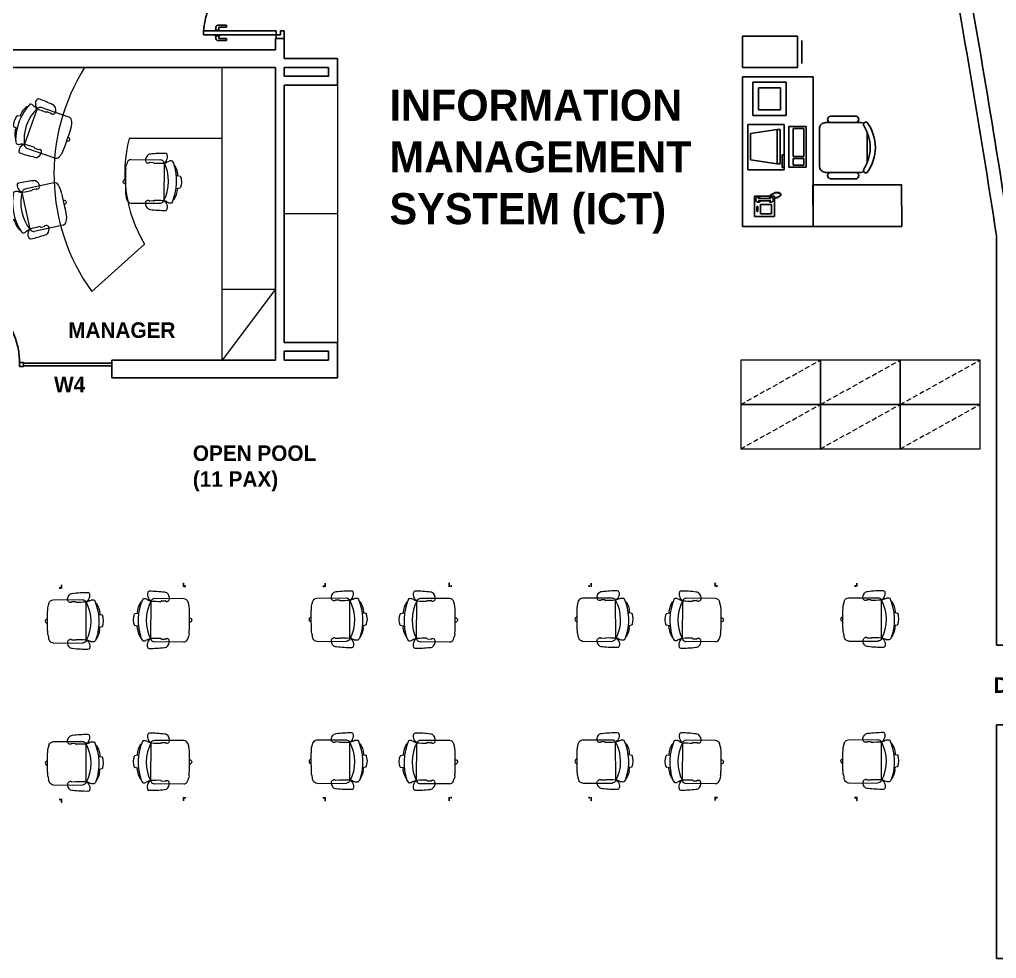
# Model space of a CAD drawing. Header units: inches. Extents: x 484217 to 497210, y -26946 to -21493.
# Drawn here: x 487297.5 to 487793.5, y -24038.3 to -23561.9 of the extents above; entities that cross this region are included whole.
import ezdxf

# ---------------------------------------------------------------- set-up
doc = ezdxf.new("R2010")
doc.units = ezdxf.units.IN
doc.header["$LTSCALE"] = 20
doc.header["$MEASUREMENT"] = 0
for name, pattern in [('DASHED', [0.75, 0.5, -0.25]), ('HIDDEN2', [0.1875, 0.125, -0.0625]), ('TRATTEGGIATA2', [9.525, 6.35, -3.175])]:
    doc.linetypes.add(name, pattern=pattern)
doc.layers.add('A-furniture', color=50, linetype='Continuous', lineweight=9)
doc.layers.add('I-ANNO-TEXT', color=7, linetype='Continuous', lineweight=18)
for name, color, linetype in [('furniture', 4, 'Continuous'), ('GLAZING', 4, 'Continuous'), ('I-DOORS', 104, 'Continuous'), ('I-FURN', 4, 'Continuous'), ('I-WALL-IN', 3, 'Continuous')]:
    doc.layers.add(name, color=color, linetype=linetype)
doc.styles.add('MICRO', font='')
doc.styles.get('MICRO').set_extended_font_data('MicrogrammaSSi', bold=True)

# ---------------------------------------------------------------- blocks, each defined once
blk = doc.blocks.new('A$C6A0E07C9')
at = {"layer": 'A-furniture'}
for p, q in [((-0.214, 0.272), (0.118, 0.288)), ((-0.012, 0.242), (-0.025, 0.242)), ((-0.011, 0.243), (-0.012, 0.242)), ((-0.008, 0.248), (-0.011, 0.243)), ((-0.011, 0.243), (-0.011, 0.243)), ((0.038, 0.251), (-0.003, 0.25)), ((0.042, 0.251), (0.045, 0.247)), ((0.045, 0.247), (0.046, 0.246)), ((0.046, 0.246), (0.048, 0.245)), ((0.048, 0.245), (0.048, 0.245)), ((0.159, 0.25), (0.179, -0.167)), ((-0.269, 0.177), (-0.266, 0.205)), ((0.315, 0.121), (0.306, 0.12)), ((0.313, 0.121), (0.347, 0.116)), ((0.315, 0.152), (0.319, 0.129)), ((0.351, 0.113), (0.36, 0.088)), ((-0.291, 0.02), (-0.289, 0.029)), ((-0.288, 0.01), (-0.291, 0.02)), ((-0.289, 0.029), (-0.284, 0.038)), ((-0.282, 0.002), (-0.288, 0.01)), ((-0.284, 0.038), (-0.276, 0.044)), ((-0.274, -0.003), (-0.282, 0.002)), ((-0.276, 0.044), (-0.267, 0.046)), ((0.364, 0.015), (0.358, -0.011)), ((0.36, 0.088), (0.366, 0.051)), ((0.366, 0.051), (0.364, 0.015)), ((-0.264, -0.004), (-0.274, -0.003)), ((0.311, -0.022), (0.322, -0.023)), ((0.32, -0.023), (0.355, -0.015)), ((0.355, -0.015), (0.356, -0.013)), ((0.356, -0.013), (0.358, -0.011)), ((-0.189, -0.217), (0.143, -0.2)), ((0.009, -0.176), (-0.004, -0.177)), ((0.009, -0.176), (0.009, -0.176)), ((0.01, -0.176), (0.009, -0.176)), ((0.013, -0.182), (0.01, -0.176)), ((0.059, -0.18), (0.018, -0.183)), ((0.063, -0.179), (0.066, -0.175)), ((0.066, -0.175), (0.067, -0.174)), ((0.067, -0.174), (0.069, -0.173)), ((0.069, -0.173), (0.069, -0.173)), ((0.296, -0.147), (0.284, -0.159))]:
    blk.add_line(p, q, dxfattribs=at)
for centre, radius, start, end in [((0.027, 0.278), 0.0792, 129.4999, 189.1152), ((0.007, 0.283), 0.0635, 94.0792, 117.5938), ((0.224, -0.892), 1.257, 92.3594, 100.1757), ((0.172, 0.345), 0.0192, 28.1256, 89.2436), ((0.121, 0.323), 0.0749, 330.3794, 24.513), ((0.594, -0.035), 0.893, 162.1203, 164.4323), ((-0.21, 0.223), 0.0487, 94.526, 161.0109), ((-0.022, 0.271), 0.0292, 192.0047, 264.4409), ((-0.004, 0.244), 0.00623, 84.8455, 131.3174), ((0.037, 0.241), 0.0101, 64.5281, 88.6391), ((0.001, 1.553), 1.309, 272.0899, 276.676), ((0.117, 0.241), 0.0463, 34.0902, 88.4441), ((0.149, 0.274), 0.0211, 279.8693, 313.3434), ((-0.249, 0.025), 0.471, 334.5973, 30.9732), ((0.17, 0.245), 0.0129, 130.1366, 158.0173), ((0.187, 0.181), 0.0779, 100.0525, 108.2672), ((0.108, 0.326), 0.0879, 309.6726, 333.0223), ((-1.125, 2.793), 2.849, 297.1157, 298.0695), ((-0.92, -0.013), 1.143, 14.0931, 15.0056), ((0.234, 0.223), 0.0597, 72.5282, 107.7011), ((0.195, 0.222), 0.0806, 25.5198, 45.5387), ((-0.301, 0.026), 0.614, 339.6108, 22.0467), ((0.128, 0.125), 0.189, 8.0925, 40.8276), ((0.182, 0.142), 0.452, 175.5289, 182.0991), ((72.219, 3.627), 72.574, 182.76527, 182.92488), ((0.31, 0.129), 0.0088, 301.088, 3.1667), ((0.347, 0.111), 0.00513, 22.8184, 91.0076), ((0.081, -0.062), 0.341, 182.481, 200.7553), ((0.116, -0.038), 0.211, 328.6962, 1.8079), ((0.318, -0.031), 0.00903, 2.1237, 63.3709), ((-0.186, -0.16), 0.0572, 202.8821, 266.1169), ((0.052, -0.207), 0.0792, 176.5782, 236.1936), ((0.002, -0.206), 0.0292, 101.2525, 173.6887), ((0.017, -0.177), 0.00623, 234.376, 280.848), ((0.058, -0.17), 0.0101, 277.0543, 301.1654), ((0.152, -1.479), 1.309, 89.0174, 93.6036), ((0.138, -0.155), 0.0449, 276.7939, 330.1521), ((0.172, -0.191), 0.0211, 52.3501, 85.8241), ((0.197, -0.155), 0.0211, 212.6602, 229.0352), ((0.163, -0.292), 0.122, 63.0548, 80.6357), ((0.136, -0.248), 0.0879, 32.6712, 56.0209), ((-0.92, -0.013), 1.143, 350.6964, 351.6126), ((0.149, -0.244), 0.0749, 341.1805, 35.314), ((0.324, 0.055), 0.26, 246.1539, 250.8174), ((0.249, -0.153), 0.0392, 254.2998, 275.9911), ((0.254, -0.14), 0.0518, 269.3553, 293.3788), ((0.031, -0.214), 0.0635, 248.0997, 271.6142), ((0.131, 0.976), 1.257, 265.5178, 273.334), ((0.202, -0.26), 0.0192, 276.4498, 337.5679)]:
    blk.add_arc(centre, radius, start, end, dxfattribs=at)
blk = doc.blocks.new('*U164')
at = {"layer": 'A-furniture'}
for p, q in [((2.5, -0.6), (2.5, 0)), ((3.3, -0.6), (0, -0.6)), ((0.8, -0.6), (0.8, -1.65)), ((1.992, -1.476), (2.525, -2.072))]:
    blk.add_line(p, q, dxfattribs=at)
at = {"layer": 'A-furniture', "linetype": 'HIDDEN2'}
blk.add_line((2.5, 0), (3.3, -0.6), dxfattribs=at)
at = {"layer": 'A-furniture'}
for centre, radius, start, end in [((1.189, -0.145), 1.554, 255.5214, 301.111), ((1.204, -0.234), 2.264, 237.868, 305.7215)]:
    blk.add_arc(centre, radius, start, end, dxfattribs=at)
for p, rotation in [((1.323, -1.428), 86.85652716130764), ((0.691, -2.585), 248.0226334994808), ((1.546, -2.651), 279.5773348211345)]:
    blk.add_blockref('A$C6A0E07C9', p, dxfattribs=dict(at, rotation=rotation))
blk = doc.blocks.new('1505774114')
for p, q in [((381, 1577, 616), (411, 1577, 616)), ((413, 1557, 26), (395, 1557, 26)), ((2781, 1557, 26), (2799, 1557, 26)), ((2813, 1577, 616), (2783, 1577, 616)), ((381, -23, 616), (411, -23, 616)), ((413, -3, 26), (395, -3, 26)), ((2781, -3, 26), (2799, -3, 26)), ((2813, -23, 616), (2783, -23, 616))]:
    blk.add_line(p, q)
at = {"extrusion": (1.22461e-16, 1, 0)}
for centre, radius in [((-381, 586, 1577), 10.5), ((-381, 586, 1577), 8.5), ((-2813, 586, 1577), 10.5), ((-2813, 586, 1577), 8.5)]:
    blk.add_circle(centre, radius, dxfattribs=at)
at = {"extrusion": (0, -1, 0)}
for centre, radius in [((381, 586, 23), 10.5), ((381, 586, 23), 8.5), ((2813, 586, 23), 10.5), ((2813, 586, 23), 8.5)]:
    blk.add_circle(centre, radius, dxfattribs=at)
blk = doc.blocks.new('glass doors- 900')
for p, q in [((387081, -15046), (387081, -14225)), ((387102, -15046), (387102, -14226)), ((387017, -14483), (387017, -14387)), ((387070, -14366), (387038, -14366)), ((387038, -14483), (387038, -14398)), ((387070, -14398), (387038, -14398)), ((387081, -14355), (387070, -14355)), ((387070, -14408), (387070, -14355)), ((387081, -14408), (387070, -14408)), ((387102, -14355), (387113, -14355)), ((387102, -14408), (387113, -14408)), ((387113, -14408), (387113, -14355)), ((387113, -14366), (387145, -14366)), ((387113, -14398), (387145, -14398)), ((387145, -14483), (387145, -14398)), ((387167, -14483), (387167, -14387)), ((387038, -14483), (387017, -14483)), ((387145, -14483), (387167, -14483)), ((387038, -15046), (387038, -15093)), ((387081, -15046), (387038, -15046)), ((387081, -15093), (387038, -15093)), ((387081, -15046), (387081, -15093)), ((387081, -15046), (387081, -15093)), ((387081, -15046), (387102, -15046)), ((387895, -15046), (387895, -15093)), ((387895, -15046), (387895, -15093)), ((387895, -15046), (387895, -15046)), ((387895, -15046), (387938, -15046)), ((387895, -15093), (387938, -15093)), ((387938, -15046), (387938, -15093))]:
    blk.add_line(p, q)
at = {"linetype": 'DASHED', "ltscale": 50}
blk.add_arc((387070, -15050), 825, 358.6028, 89.255, dxfattribs=at)
for centre, start, end in [((387038, -14387), 90, 180), ((387145, -14387), 0, 90)]:
    blk.add_arc(centre, 21.4, start, end)
blk = doc.blocks.new('door 1')
for p, q in [((86, 0), (0, 0)), ((0, -90), (0, 0)), ((86, -43), (86, 0)), ((814, 0), (900, 0)), ((814, -43), (814, 0)), ((900, -90), (900, 0)), ((43, -90), (0, -90)), ((86, -43), (43, -43)), ((43, -90), (43, -43)), ((43, -90), (43, -43)), ((43, -90), (43, -911)), ((43, -90), (86, -90)), ((86, -90), (86, -909)), ((814, -43), (857, -43)), ((857, -90), (857, -43)), ((857, -90), (857, -43)), ((857, -90), (900, -90)), ((857, -90), (857, -90)), ((-21, -652), (-21, -749)), ((0, -652), (-21, -652)), ((0, -652), (0, -738)), ((129, -652), (129, -738)), ((129, -652), (150, -652)), ((150, -652), (150, -749)), ((32, -738), (0, -738)), ((32, -770), (0, -770)), ((32, -727), (32, -781)), ((43, -727), (32, -727)), ((86, -727), (96, -727)), ((96, -727), (96, -781)), ((96, -738), (129, -738)), ((96, -770), (129, -770)), ((43, -781), (32, -781)), ((86, -781), (96, -781))]:
    blk.add_line(p, q)
at = {"linetype": 'DASHED', "ltscale": 50}
blk.add_arc((32, -86), 825, 270.745, 1.3972, dxfattribs=at)
for centre, start, end in [((0, -749), 180, 270), ((129, -749), 270, 0)]:
    blk.add_arc(centre, 21.4, start, end)
blk = doc.blocks.new('pivot door')
blk.add_line((-188253, -329835), (-188265, -329835))
at = {"layer": 'I-DOORS', "rotation": 180}
blk.add_blockref('door 1', (-188253, -329835), dxfattribs=at)
blk = doc.blocks.new('DESK4')
blk.add_lwpolyline([(34, -36), (34, 36), (0, 36), (0, -36)], close=True)
blk = doc.blocks.new('RECTANG')
for p, q in [((1, 1), (0, 1)), ((0, 1), (0, 0)), ((1, 0), (1, 1)), ((0, 0), (1, 0))]:
    blk.add_line(p, q)
blk = doc.blocks.new('IBMAT', base_point=(61, 306))
for p, q in [((75, 307), (75, 306)), ((81, 307), (75, 307)), ((81, 306), (81, 307))]:
    blk.add_line(p, q)
at = {"xscale": 21, "yscale": 17, "zscale": 21}
blk.add_blockref('RECTANG', (61, 306), dxfattribs=at)
blk = doc.blocks.new('KEYBOARD', base_point=(60, 294))
for p, xscale, yscale, zscale in [((60, 294), 19, 8, 19), ((61, 295), 13, 5, 13), ((75, 295), 3, 5, 3)]:
    blk.add_blockref('RECTANG', p, dxfattribs=dict(xscale=xscale, yscale=yscale, zscale=zscale))
blk = doc.blocks.new('A$C79A54892')
at = {"layer": 'furniture'}
for p, q in [((0.78, 1.2), (0.78, 1.71)), ((0.917, 1.8), (1.363, 1.8)), ((1.5, 1.71), (1.5, 1.641)), ((0.689, 1.264), (0.689, 1.646)), ((1.5, 1.641), (1.5, 1.2)), ((1.591, 1.264), (1.591, 1.646)), ((1.41, 1.11), (0.87, 1.11)), ((2.686, 0.855), (2.354, 0.855)), ((2.294, 0.795), (2.294, 0)), ((2.746, 0.795), (2.294, 0.795)), ((2.746, 0), (2.746, 0.795)), ((2.084, 0.629), (1.604, 0.629)), ((1.604, 0.629), (1.604, 0.149)), ((2.084, 0.149), (2.084, 0.629)), ((0.399, 0.443), (0.412, 0.484)), ((0.405, 0.491), (0.427, 0.499)), ((0.412, 0.506), (0.434, 0.513)), ((0.419, 0.52), (0.441, 0.527)), ((0.427, 0.535), (0.448, 0.542)), ((0.446, 0.552), (0.467, 0.559)), ((0.455, 0.427), (0.477, 0.434)), ((0.463, 0.542), (0.484, 0.549)), ((0.463, 0.441), (0.484, 0.448)), ((0.47, 0.527), (0.491, 0.535)), ((0.47, 0.455), (0.491, 0.463)), ((0.477, 0.513), (0.499, 0.52)), ((0.477, 0.499), (0.499, 0.506)), ((0.477, 0.484), (0.499, 0.491)), ((0.477, 0.47), (0.499, 0.477)), ((0.904, 0.542), (0.904, 0.498)), ((1.399, 0.542), (0.904, 0.542)), ((0.904, 0.498), (1.399, 0.498)), ((0.904, 0.498), (0.962, 0.116)), ((1.343, 0.116), (1.399, 0.498)), ((1.399, 0.498), (1.399, 0.542)), ((2.004, 0.549), (1.684, 0.549)), ((1.684, 0.549), (1.684, 0.229)), ((2.004, 0.229), (2.004, 0.549)), ((0.214, 0.39), (0.214, 0.39)), ((0.214, 0.356), (0.214, 0.356)), ((0.214, 0.323), (0.214, 0.323)), ((0.214, 0.289), (0.214, 0.289)), ((0.248, 0.39), (0.248, 0.39)), ((0.248, 0.356), (0.248, 0.356)), ((0.248, 0.323), (0.248, 0.323)), ((0.248, 0.289), (0.248, 0.289)), ((0.282, 0.39), (0.282, 0.39)), ((0.282, 0.356), (0.282, 0.356)), ((0.282, 0.323), (0.282, 0.323)), ((0.282, 0.289), (0.282, 0.289)), ((0.368, 0.228), (0.368, 0.408)), ((0.404, 0.228), (0.404, 0.408)), ((0.441, 0.398), (0.463, 0.405)), ((0.448, 0.412), (0.47, 0.419)), ((1.604, 0.149), (2.084, 0.149)), ((1.684, 0.229), (2.004, 0.229)), ((0.962, 0.116), (1.343, 0.116)), ((2.294, 0), (2.746, 0))]:
    blk.add_line(p, q, dxfattribs=at)
for centre, radius, start, end in [((1.14, 1.32), 0.6, 53.1301, 126.8699), ((1.14, 1.255), 0.589, 57.5758, 122.4242), ((0.806, 1.78), 0.0329, 143.3099, 302.0274), ((0.87, 1.71), 0.09, 152.4156, 180), ((1.474, 1.78), 0.0329, 237.9726, 36.6901), ((1.41, 1.71), 0.09, 0, 27.5844), ((0.734, 1.633), 0.0469, 9.2946, 163.7398), ((1.546, 1.633), 0.0469, 16.2602, 170.7054), ((0.734, 1.277), 0.0469, 196.2602, 350.7054), ((0.87, 1.2), 0.09, 180, 270), ((1.41, 1.2), 0.09, 270, 0), ((1.546, 1.277), 0.0469, 189.2946, 343.7398), ((0.386, 0.408), 0.0377, 298.4915, 241.5085), ((0.386, 0.228), 0.0377, 118.4915, 61.5085)]:
    blk.add_arc(centre, radius, start, end, dxfattribs=at)
for name, p, xscale, yscale, zscale, rotation in [('DESK4', (1.08, 1.02), 0.0299999999998839, 0.0299999999998839, 0.0299999999998839, 270.0000000003054), ('KEYBOARD', (1.445, 0.918), 0.03101538461544906, 0.03101538461544906, 0.03101538461544906, 180.0000000002476), ('IBMAT', (1.47, 0.603), 0.03101538461544906, 0.03101538461544906, 0.03101538461544906, 180.0000000002476), ('RECTANG', (0.438, 0.463), 0.2953901644145187, 0.2917466341033005, 0.2953901644145187, 180.0000000002573), ('RECTANG', (0.315, 0.418), 0.1350000000002516, 0.1575000000002935, 0.1350000000002516, 180.0000000002573), ('RECTANG', (0.287, 0.221), 0.07312500000013628, 0.01687500000003145, 0.07312500000013628, 180.0000000002573)]:
    blk.add_blockref(name, p, dxfattribs=dict(at, xscale=xscale, yscale=yscale, zscale=zscale, rotation=rotation))

msp = doc.modelspace()

# ---------------------------------------------------------------- linework, layer by layer
for radius, start, end in [(5332.5, 8.70029, 10.48273), (5339.25, 8.73806, 10.40494)]:
    msp.add_arc((482522.31, -24478.35, 6.93), radius, start, end)
at = {"layer": 'A-furniture'}
msp.add_line((487458.9, -23595.22, 6.93), (487458.9, -23725.72, 6.93), dxfattribs=at)
at = {"layer": 'A-furniture', "linetype": 'HIDDEN2'}
for p, q in [((487663.65, -23757.22, 6.93), (487704.15, -23734.72, 6.93)), ((487704.15, -23757.22, 6.93), (487744.65, -23734.72, 6.93)), ((487744.65, -23757.22, 6.93), (487785.15, -23734.72, 6.93)), ((487663.65, -23779.72, 6.93), (487704.15, -23757.22, 6.93)), ((487704.15, -23779.72, 6.93), (487744.65, -23757.22, 6.93)), ((487744.65, -23779.72, 6.93), (487785.15, -23757.22, 6.93))]:
    msp.add_line(p, q, dxfattribs=at)
at = {"layer": 'A-furniture', "elevation": 6.93}
msp.add_lwpolyline([(487458.9, -23660.47), (487431.9, -23660.47)], dxfattribs=at)
for points in [[(487704.15, -23757.22), (487704.15, -23734.72), (487663.65, -23734.72), (487663.65, -23757.22)], [(487744.65, -23757.22), (487744.65, -23734.72), (487704.15, -23734.72), (487704.15, -23757.22)], [(487785.15, -23757.22), (487785.15, -23734.72), (487744.65, -23734.72), (487744.65, -23757.22)], [(487704.15, -23779.72), (487704.15, -23757.22), (487663.65, -23757.22), (487663.65, -23779.72)], [(487744.65, -23779.72), (487744.65, -23757.22), (487704.15, -23757.22), (487704.15, -23779.72)], [(487785.15, -23779.72), (487785.15, -23757.22), (487744.65, -23757.22), (487744.65, -23779.72)]]:
    msp.add_lwpolyline(points, close=True, dxfattribs=at)
at = {"layer": 'GLAZING', "elevation": 6.93}
for points in [[(487299.47, -23736.26), (487299.47, -23737.61)], [(487344.47, -23736.26), (487299.47, -23736.26)], [(487344.47, -23737.61), (487299.47, -23737.61)]]:
    msp.add_lwpolyline(points, dxfattribs=at)
at = {"layer": 'I-FURN', "elevation": 6.93}
msp.add_lwpolyline([(487700.39, -23666.88), (487700.27, -23645.76), (487745.27, -23645.76), (487745.39, -23666.88)], close=True, dxfattribs=at)
at = {"layer": 'I-WALL-IN'}
for p, q in [((487427.4, -23571.6, 6.93), (487427.4, -23577.22, 6.93)), ((487427.4, -23571.6, 6.93), (487431.9, -23571.6, 6.93)), ((487427.4, -23571.6, 6.93), (487427.4, -23577.22, 6.93)), ((487431.9, -23571.6, 6.93), (487431.9, -23581.72, 6.93)), ((487250.09, -23577.22, 6.93), (487427.4, -23577.22, 6.93)), ((487431.9, -23581.72, 6.93), (487458.9, -23581.72, 6.93)), ((487250.09, -23586.22, 6.93), (487427.4, -23586.22, 6.93)), ((487427.4, -23586.22, 6.93), (487427.4, -23734.72, 6.93)), ((487431.9, -23586.22, 6.93), (487454.4, -23586.22, 6.93)), ((487431.9, -23586.22, 6.93), (487431.9, -23590.72, 6.93)), ((487431.9, -23595.22, 6.93), (487431.9, -23725.72, 6.93)), ((487793.45, -23671.72, 6.93), (487793.45, -23879.31, 6.93)), ((487431.9, -23730.22, 6.93), (487431.9, -23734.72, 6.93)), ((487344.47, -23734.72, 6.93), (487427.4, -23734.72, 6.93)), ((487344.47, -23739.22, 6.93), (487344.47, -23734.72, 6.93)), ((487344.47, -23739.22, 6.93), (487344.47, -23743.72, 6.93)), ((487431.9, -23734.72, 6.93), (487454.4, -23734.72, 6.93)), ((487458.9, -23739.22, 6.93), (487458.9, -23743.72, 6.93)), ((487344.47, -23743.72, 6.93), (487427.4, -23743.72, 6.93)), ((487427.4, -23743.72, 6.93), (487431.9, -23743.72, 6.93)), ((487431.9, -23743.72, 6.93), (487454.4, -23743.72, 6.93)), ((487454.4, -23743.72, 6.93), (487458.9, -23743.72, 6.93)), ((487797.95, -23879.31, 6.93), (487793.45, -23879.31, 6.93)), ((487797.95, -23919.78, 6.93), (487793.45, -23919.78, 6.93)), ((487793.45, -23919.78, 6.93), (487793.45, -24038.34, 6.93))]:
    msp.add_line(p, q, dxfattribs=at)
for points, elevation in [([(487458.9, -23581.72), (487458.9, -23595.22), (487431.9, -23595.22)], 6.93), ([(487454.4, -23586.22), (487454.4, -23590.72), (487431.9, -23590.72)], 6.93), ([(487458.9, -23739.22), (487458.9, -23725.72), (487431.9, -23725.72)], 6.93), ([(487454.4, -23734.72), (487454.4, -23730.22), (487431.9, -23730.22)], 6.93), ([(487793.45, -24038.34), (487797.95, -24038.34)], 56.5)]:
    msp.add_lwpolyline(points, dxfattribs=dict(at, elevation=elevation))

# ---------------------------------------------------------------- block references
at = {"xscale": 44.99999999999999, "yscale": 44.99999999999999, "zscale": 44.99999999999999, "rotation": 270}
msp.add_blockref('*U164', (487427.4, -23586.22, 6.93), dxfattribs=at)
at = {"layer": 'A-furniture'}
for p, xscale, yscale, zscale, rotation in [((487323.65, -23865.61, 42.26), -45.00000000027777, 45, 45, 183.1434728386661), ((487371.93, -23865.08, 4.14), 45.00000000027777, 45.00000000027777, 45.00000000027777, 176.8565271613339), ((487457.52, -23864.76, 43.08), -45.00000000027777, 45, 45.00000000000001, 183.1434728386661), ((487506.86, -23865.02, 3.9), 45.00000000027777, 45.00000000027777, 45.00000000027777, 176.8565271613339), ((487592.45, -23864.69, 42.84), -45.00000000027777, 45, 45.00000000000001, 183.1434728386661), ((487641.8, -23864.95, 3.67), 45.00000000027777, 45.00000000027777, 45.00000000027777, 176.8565271613339), ((487727.39, -23864.62, 42.61), -45.00000000027777, 45, 45.00000000000001, 183.1434728386661), ((487727.39, -23936.62, 43.42), -45.00000000027777, 45, 45.00000000000001, 183.1434728386661), ((487323.65, -23937.61, 43.07), -45.00000000027777, 45, 45, 183.1434728386661), ((487371.93, -23937.08, 4.95), 45.00000000027777, 45.00000000027777, 45.00000000027777, 176.8565271613339), ((487457.52, -23936.76, 43.89), -45.00000000027777, 45, 45.00000000000001, 183.1434728386661), ((487506.86, -23937.02, 4.71), 45.00000000027777, 45.00000000027777, 45.00000000027777, 176.8565271613339), ((487592.45, -23936.69, 43.65), -45.00000000027777, 45, 45.00000000000001, 183.1434728386661), ((487641.8, -23936.95, 4.48), 45.00000000027777, 45.00000000027777, 45.00000000027777, 176.8565271613339)]:
    msp.add_blockref('A$C6A0E07C9', p, dxfattribs=dict(at, xscale=xscale, yscale=yscale, zscale=zscale, rotation=rotation))
at = {"layer": 'furniture', "xscale": -35.12240917321422, "yscale": 35.1224091595864, "zscale": 35.12240916776322, "rotation": 269.9999999996908}
msp.add_blockref('A$C79A54892', (487664.56, -23666.88, 6.93), dxfattribs=at)
at = {"layer": 'GLAZING', "xscale": 0.04500000025145709, "yscale": 0.04500000025145709, "zscale": 0.04500000025145709}
msp.add_blockref('glass doors- 900', (469842.26, -23058.83, 6.93), dxfattribs=at)
at = {"layer": 'I-DOORS', "xscale": -0.04499999998952262, "yscale": 0.04499999998952262, "zscale": 0.04499999999999744, "rotation": 90}
msp.add_blockref('pivot door', (472589.32, -32042.99, 6.93), dxfattribs=at)
at = {"layer": 'I-FURN', "linetype": 'TRATTEGGIATA2', "xscale": 0.04499999998952262, "yscale": 0.04499999998952262, "zscale": 0.04499999998952262, "rotation": 90}
for p in [(487451.7, -23975.03, -25.96), (487586.64, -23974.96, -26.2), (487721.57, -23974.89, -26.44), (487317.83, -23975.88, -26.79)]:
    msp.add_blockref('1505774114', p, dxfattribs=at)

# ---------------------------------------------------------------- texts
at = {"layer": 'I-ANNO-TEXT', "attachment_point": 1, "style": 'MICRO'}
for s, width, insert, char_height in [('{\\fBahnschrift Light|b1|i0|c0|p34;INFORMATION\\PMANAGEMENT\\PSYSTEM (ICT)}', 6800.2533, (487485.34, -23597.51, 6.93), 15.75), ('{\\fBahnschrift Light|b1|i0|c0|p34;MANAGER }', 7.4099, (487322.25, -23715.57, 6.93), 7.875), ('{\\fBahnschrift Light|b1|i0|c0|p34;W4}', 7.4099, (487315.08, -23743.22, 6.93), 7.875), ('{\\fBahnschrift Light|b1|i0|c0|p34;OPEN POOL\\P(11 PAX)}', 2474.1483, (487385.52, -23778.02, 6.93), 7.875), ('{\\fBahnschrift Light|b1|i0|c0|p34;D2}', 7.4099, (487791.99, -23895.69, 6.93), 7.875)]:
    msp.add_mtext_dynamic_manual_height_columns(s, width=width, gutter_width=1.5, heights=[0], dxfattribs=dict(at, insert=insert, char_height=char_height))

doc.saveas('drawing.dxf')
